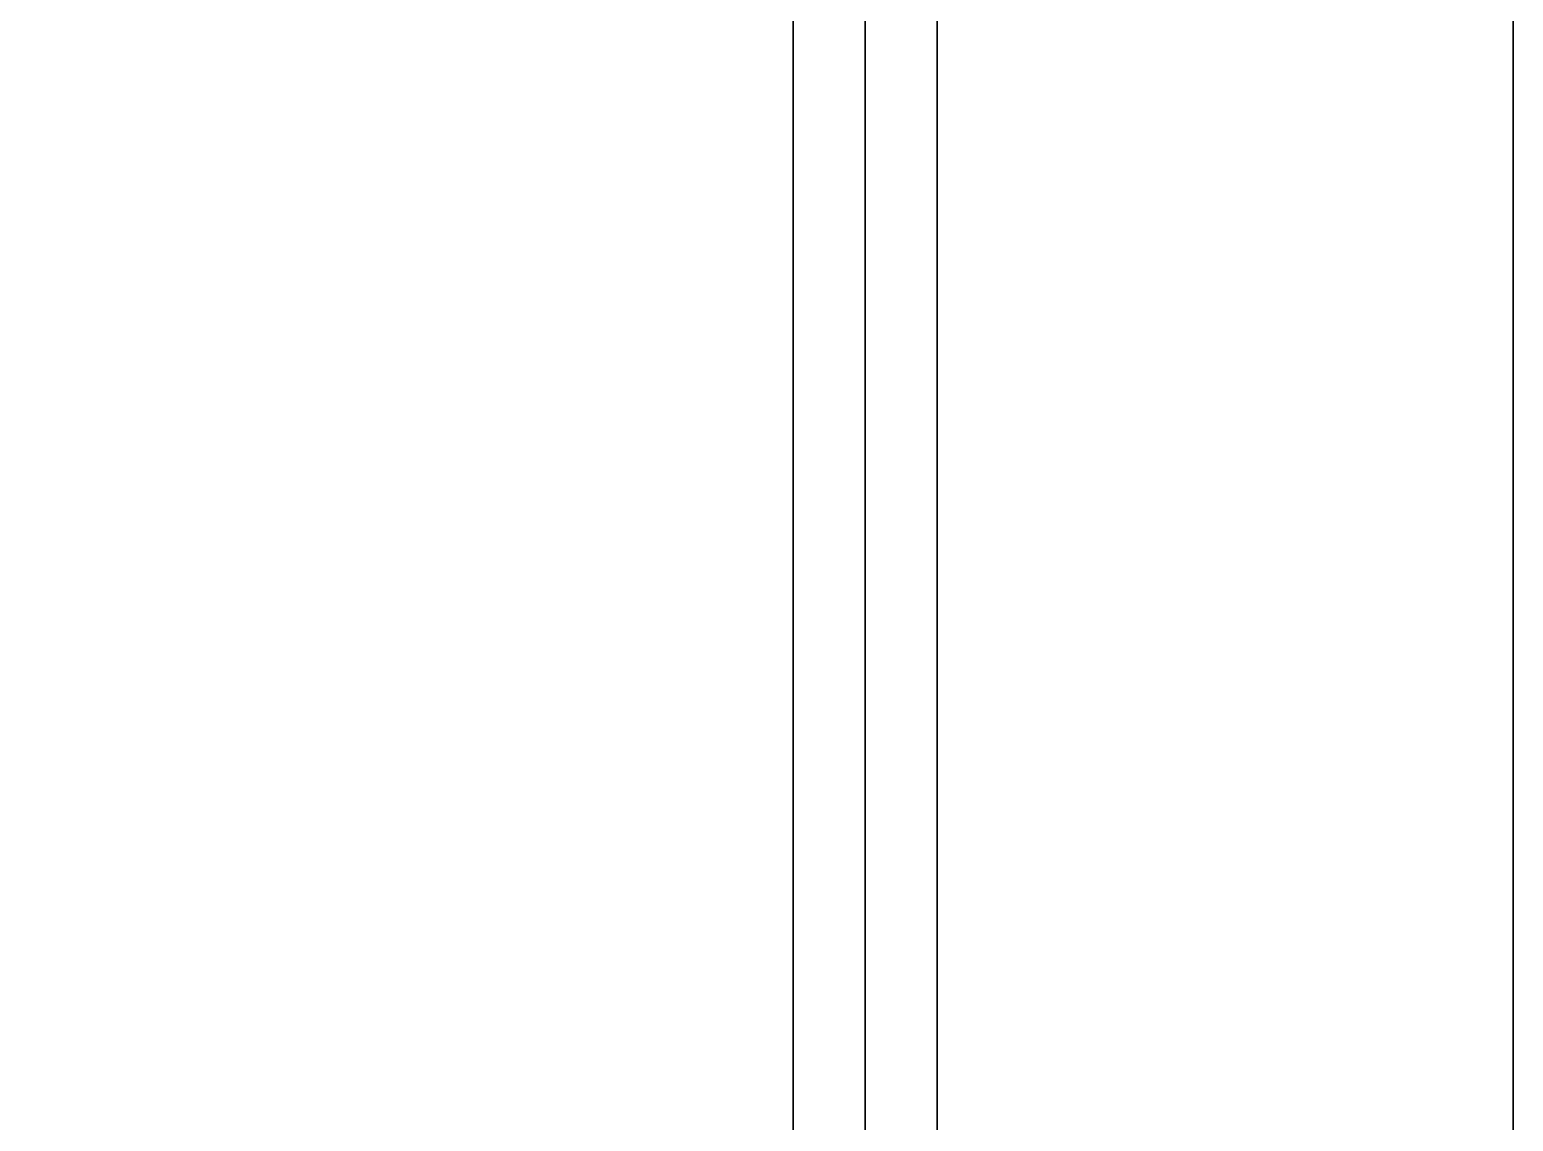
# Model space of a CAD drawing. Header units: metres. Extents: x 0 to 34.6, y -10.7 to 20.6.
# Drawn here: x 29.382 to 30, y 2.88 to 3.335 of the extents above; entities that cross this region are included whole.
import ezdxf

# ---------------------------------------------------------------- set-up
doc = ezdxf.new("R2010")
doc.units = ezdxf.units.M
doc.header["$MEASUREMENT"] = 0
doc.layers.get('0').update_dxf_attribs({"linetype": 'CONTINUOUS'})
doc.layers.add('PYDXF', color=90, linetype='CONTINUOUS')

msp = doc.modelspace()

# ---------------------------------------------------------------- linework, layer by layer
for points in [[(30, 0.25), (30, 8.25), (30, 8.25), (30, 0.25)], [(29.7, 6.2, 0.1), (29.76, 6.2, 0.1), (29.76, 2.56, 0.1), (29.7, 2.56, 0.1)], [(29.7, 6.2, 0.1), (29.7, 2.56, 0.1), (29.76, 2.56, 0.1), (29.76, 6.2, 0.1)], [(29.7, 6.2, 0.1), (29.7, 2.56, 0.1), (29.7, 2.56, 0.1), (29.7, 6.2, 0.1)], [(29.76, 2.56, 0.1), (29.76, 6.2, 0.1), (29.7, 6.2, 0.1), (29.7, 2.56, 0.1)], [(29.7, 2.56, 0.1), (29.7, 6.2, 0.1), (29.7, 6.2, 0.1), (29.7, 2.56, 0.1)], [(29.7, 2.56, 0.1), (29.7, 6.2, 0.1), (29.76, 6.2, 0.1), (29.76, 2.56, 0.1)], [(29.73, 6.2, 0.1), (29.73, 2.56, 0.1), (29.73, 2.56, 0.1), (29.73, 6.2, 0.1)], [(29.76, 2.56, 0.1), (29.76, 6.2, 0.1), (29.76, 6.2, 0.1), (29.76, 2.56, 0.1)], [(29.76, 2.56, 0.1), (29.76, 6.2, 0.1), (29.76, 6.2, 0.1), (29.76, 2.56, 0.1)], [(29.7, 2.98774, 0.1), (29.7, 3.475, 0.1), (29.7, 3.475, 0.1), (29.7, 2.98774, 0.1)], [(29.7, 2.5, 0.1), (29.7, 2.98774, 0.1), (29.7, 2.98774, 0.1), (29.7, 2.5, 0.1)]]:
    msp.add_3dface(points)
at = {"layer": 'PYDXF', "linetype": 'Continuous'}
msp.add_lwpolyline([(0, 8.5), (30, 8.5), (30, 0), (0, 0)], close=True, dxfattribs=at)
at = {"layer": 'PYDXF', "linetype": 'Continuous', "elevation": 0.1}
msp.add_lwpolyline([(25.05, 8.2), (29.7, 8.2), (29.7, 2.5), (25.05, 2.5)], close=True, dxfattribs=at)

doc.saveas('drawing.dxf')
